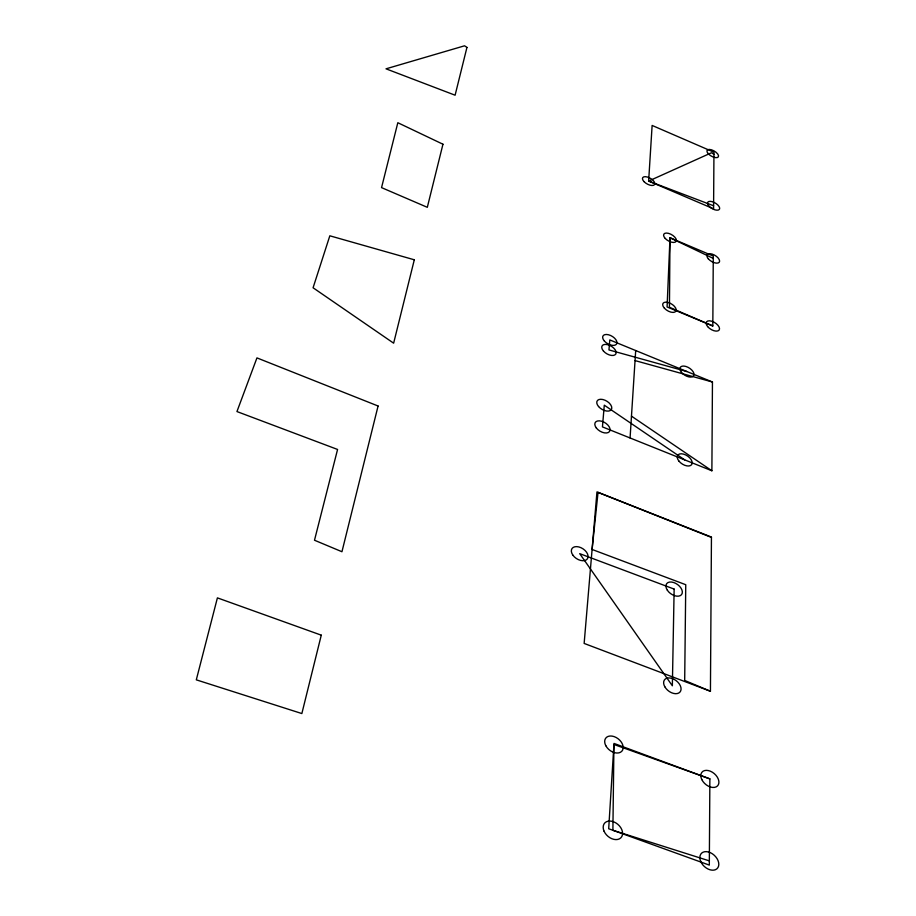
<?xml version="1.0" encoding="UTF-8"?>
<svg xmlns="http://www.w3.org/2000/svg" width="916" height="916" viewBox="0 0 916 916"><rect width="100%" height="100%" fill="white"/><g stroke="black" fill="none" stroke-linecap="round" stroke-linejoin="round"><path stroke-width="1.37" d="M709.877 778.875L709.316 865.105L608.693 828.762L614.006 743.426L709.877 778.875L613.938 744.479L612.896 830.285L709.339 860.88M710.438 691.259L711.446 537.062L596.957 491.926L584.145 643.433L710.438 691.259L684.687 680.451L685.752 584.706L592.091 549.463L598.034 492.35L711.446 537.417M684.71 459.878L604.285 405.181L602.453 426.902L711.881 470.767L712.453 382.006L609.804 339.928L608.957 349.935L686.954 371.553M712.82 325.959L713.278 256.045L669.997 237.748L667.077 306.952L712.82 325.959L669.447 307.272L669.997 237.748L713.255 258.404M630.071 437.974L635.693 350.542M635.051 360.595L712.453 382.006M713.598 205.768L648.643 181.07L652.123 125.446L713.953 152.216L713.575 208.825L648.643 181.07L711.549 152.732L713.93 154.346M631.467 416.139L711.881 470.767M674.142 589.08L672.355 685.786L579.714 553.653L674.142 589.08M321.276 635.166L301.856 713.553L196.299 679.844L217.401 597.873L321.276 635.166M378.079 406.006L341.954 551.73L314.497 540.234L337.569 449.458L236.946 411.559L256.949 357.893L378.079 406.006M414.307 259.789L393.64 343.179L313.077 287.773L329.829 235.801L414.307 259.789M442.955 144.224L427.314 207.314L381.548 187.62L397.819 122.721L442.955 144.224M466.942 47.426L455.103 95.207L386.014 68.826L464.572 45.8L466.942 47.426M681.458 372.354A7.878 4.248 32 0 0 693.527 375.904A7.878 4.248 32 0 0 685.878 366.446A7.878 4.248 32 0 0 681.458 372.354M604.365 341.027A7.912 4.328 30.4 0 0 616.56 344.05A7.912 4.328 30.4 0 0 608.464 334.752A7.912 4.328 30.4 0 0 604.365 341.027M603.472 351.068A7.981 4.397 30.6 0 0 615.77 354.08A7.981 4.397 30.6 0 0 607.617 344.679A7.981 4.397 30.6 0 0 603.472 351.068M678.848 460.988A8.416 4.809 33.3 0 0 691.706 464.561A8.416 4.809 33.3 0 0 683.565 454.13A8.416 4.809 33.3 0 0 678.848 460.988M598.56 406.544A8.313 4.763 31.2 0 0 611.373 409.521A8.313 4.763 31.2 0 0 602.9 399.525A8.313 4.763 31.2 0 0 598.56 406.544M596.293 427.921A8.45 4.912 31.5 0 0 609.449 431.608A8.45 4.912 31.5 0 0 601.583 421.211A8.45 4.912 31.5 0 0 596.293 427.921M572.901 555.188A9.263 5.874 33.2 0 0 587.362 558.886A9.263 5.874 33.2 0 0 578.855 546.944A9.263 5.874 33.2 0 0 572.901 555.188M664.81 686.76A9.858 6.401 37.8 0 0 679.924 692.118A9.858 6.401 37.8 0 0 672.321 678.561A9.858 6.401 37.8 0 0 664.81 686.76M667.352 590.225A9.24 5.714 35.6 0 0 681.538 594.621A9.24 5.714 35.6 0 0 673.512 582.462A9.24 5.714 35.6 0 0 667.352 590.225M604.056 831.19A10.946 7.763 41.1 0 0 620.785 837.888A10.946 7.763 41.1 0 0 613.823 821.892A10.946 7.763 41.1 0 0 604.056 831.19M605.808 745.704A10.374 7.11 38.4 0 0 621.827 751.235A10.374 7.11 38.4 0 0 614.155 736.613A10.374 7.11 38.4 0 0 605.808 745.704M701.805 779.573A10.385 6.893 40.9 0 0 717.48 785.962A10.385 6.893 40.9 0 0 710.312 771.18A10.385 6.893 40.9 0 0 701.805 779.573M700.614 861.2A10.958 7.488 43.4 0 0 716.907 868.815A10.958 7.488 43.4 0 0 710.472 852.727A10.958 7.488 43.4 0 0 700.614 861.2M665.245 238.469A7.145 3.527 30.2 0 0 676.1 241.435A7.145 3.527 30.2 0 0 668.611 233.374A7.145 3.527 30.2 0 0 665.245 238.469M708.331 258.839A7.133 3.504 31 0 0 719.22 262.285A7.133 3.504 31 0 0 712.201 254.11A7.133 3.504 31 0 0 708.331 258.839M707.633 326.6A7.534 3.882 31.8 0 0 719.106 330.103A7.534 3.882 31.8 0 0 711.709 321.218A7.534 3.882 31.8 0 0 707.633 326.6M664.432 308.234A7.546 3.927 31 0 0 675.893 311.188A7.546 3.927 31 0 0 667.982 302.44A7.546 3.927 31 0 0 664.432 308.234M708.515 153.991A6.527 2.943 30 0 0 718.339 156.888A6.527 2.943 30 0 0 711.377 149.766A6.527 2.943 30 0 0 708.515 153.991M709.179 206.363A6.824 3.206 30.5 0 0 719.449 209.272A6.824 3.206 30.5 0 0 712.167 201.669A6.824 3.206 30.5 0 0 709.179 206.363M644.017 181.62A6.881 3.275 29.4 0 0 654.528 184.62A6.881 3.275 29.4 0 0 647.372 177.017A6.881 3.275 29.4 0 0 644.017 181.62"/></g></svg>
